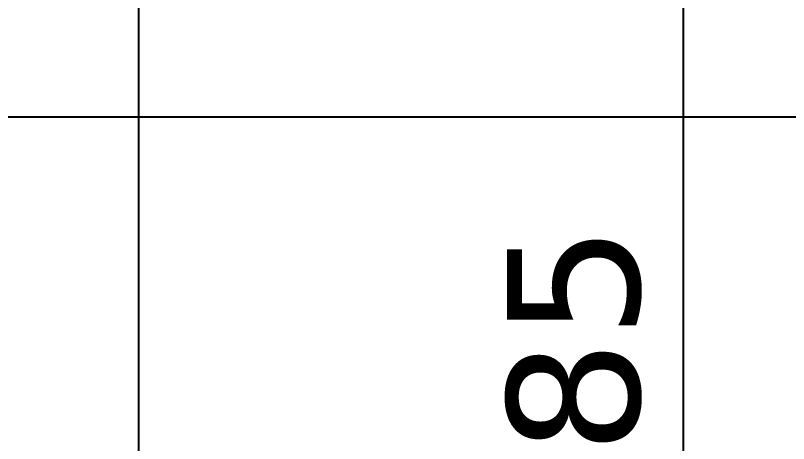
# Model space of a CAD drawing. Header units: metres. Extents: x 126 to 596, y -539 to -70.
# Drawn here: x 351.3924 to 351.8307, y -374.8298 to -374.5873 of the extents above; entities that cross this region are included whole.
import ezdxf

# ---------------------------------------------------------------- set-up
doc = ezdxf.new("R2010")
doc.units = ezdxf.units.M
doc.header["$LTSCALE"] = 10
doc.layers.add('A-Equipamiento', color=251, linetype='Continuous', lineweight=5)
doc.layers.add('Dimension', color=3, linetype='Continuous', lineweight=5)
doc.layers.add('TM-REVEST', color=135, linetype='Continuous')
doc.styles.add('Verdana', font='verdana.ttf')
doc.dimstyles.new('ST-COTA-25', dxfattribs={"dimscale": 0.25, "dimtxt": 0.3, "dimasz": 0.1, "dimexe": 0.18, "dimexo": 0.0625, "dimgap": 0.09, "dimtad": 1, "dimzin": 1, "dimdsep": 46, "dimtxsty": 'Verdana', "dimblk1": 'COTA_N', "dimblk2": 'COTA_N', "dimsah": 1, "dimcen": 0.09, "dimclrd": 8, "dimclre": 8, "dimclrt": 7, "dimadec": 0, "dimazin": 0, "dimtfac": 1, "dimtix": 1, "dimtmove": 0, "dimatfit": 3, "dimldrblk": 'COTA_N', "dimfxl": 0.18, "dimtolj": 1, "dimtzin": 0, "dimarcsym": 0})

# ---------------------------------------------------------------- blocks, each defined once
blk = doc.blocks.new('COTA_N')
for p, q in [((0, 0.5), (0, -0.5)), ((-1, 0), (0, 0))]:
    blk.add_line(p, q)
at = {"color": 3, "const_width": 0.065}
blk.add_lwpolyline([(0.141, 0.141), (0.283, 0.283), (0, 0), (-0.141, -0.141), (-0.283, -0.283)], dxfattribs=at)
blk = doc.blocks.new('*D125')
at = {"layer": 'Defpoints', "color": 0, "transparency": 16777216}
for p in [(10.54994, 0.92), (10.4387, 0.07), (10.52535, 0.07)]:
    blk.add_point(p, dxfattribs=at)
at = {"layer": 'Dimension', "color": 8, "lineweight": -2, "transparency": 16777216}
for p, q in [((10.53431, 0.92), (10.48035, 0.92)), ((10.52535, 0.895), (10.52535, 0.095)), ((10.45432, 0.07), (10.57035, 0.07))]:
    blk.add_line(p, q, dxfattribs=at)
at = {"layer": 'Dimension', "color": 8, "lineweight": -2, "transparency": 16777216, "xscale": 0.025, "yscale": 0.025, "zscale": 0.025}
for p, rotation in [((10.52535, 0.92), 90), ((10.52535, 0.07), 270)]:
    blk.add_blockref('COTA_N', p, dxfattribs=dict(at, rotation=rotation))
at = {"layer": 'Dimension', "color": 2, "transparency": 16777216, "insert": (10.46364, 0.495), "char_height": 0.075, "attachment_point": 5, "rotation": 90, "style": 'Verdana'}
blk.add_mtext('\\A1;0.85', dxfattribs=at)
blk = doc.blocks.new('*D128')
at = {"layer": 'Defpoints', "color": 0, "transparency": 16777216}
for p in [(10.05, 2.67), (10.05, 0.07), (10.21646, 0.07)]:
    blk.add_point(p, dxfattribs=at)
at = {"layer": 'Dimension', "color": 8, "lineweight": -2, "transparency": 16777216}
for p, q in [((10.06562, 2.67), (10.26146, 2.67)), ((10.21646, 2.645), (10.21646, 0.095)), ((10.06562, 0.07), (10.26146, 0.07))]:
    blk.add_line(p, q, dxfattribs=at)
at = {"layer": 'Dimension', "color": 8, "lineweight": -2, "transparency": 16777216, "xscale": 0.025, "yscale": 0.025, "zscale": 0.025}
for p, rotation in [((10.21646, 2.67), 90), ((10.21646, 0.07), 270)]:
    blk.add_blockref('COTA_N', p, dxfattribs=dict(at, rotation=rotation))
at = {"layer": 'Dimension', "color": 2, "transparency": 16777216, "insert": (10.09162, 1.52), "char_height": 0.075, "attachment_point": 5, "rotation": 90, "style": 'Verdana'}
blk.add_mtext('\\A1;2.60\\PCIELORRASO', dxfattribs=at)
blk = doc.blocks.new('A$C62401038')
at = {"layer": 'A-Equipamiento', "color": 2}
blk.add_lwpolyline([(10.1545, 0.87), (9.89334, 0.87), (9.89334, 0.67), (11.79833, 0.67), (11.79833, 0.87), (10.56275, 0.87)], dxfattribs=at)
at = {"layer": 'TM-REVEST', "color": 35}
blk.add_lwpolyline([(10.67834, 0.37), (10.67834, 0.37), (10.07834, 0.37), (10.07834, 0.67), (10.67834, 0.67), (10.67834, 0.37)], dxfattribs=at)
at = {"layer": 'Dimension'}
dim = blk.add_linear_dim(base=(10.21646, 0.07), p1=(10.05, 2.67), p2=(10.05, 0.07), angle=90, text='<>\\PCIELORRASO', dimstyle='ST-COTA-25', override={"dimclrt": 2}, dxfattribs=at)
dim.commit()
dim.dimension.update_dxf_attribs({"geometry": '*D128', "text_midpoint": (10.21646, 1.52), "dimtype": 128})
dim = blk.add_linear_dim(base=(10.52535, 0.07), p1=(10.54994, 0.92), p2=(10.4387, 0.07), angle=90, dimstyle='ST-COTA-25', override={"dimclrt": 2}, dxfattribs=at)
dim.commit()
dim.dimension.update_dxf_attribs({"geometry": '*D125', "text_midpoint": (10.46364, 0.495)})

msp = doc.modelspace()

# ---------------------------------------------------------------- block references
msp.add_blockref('A$C62401038', (341.24563, -375.31478, 0))

doc.saveas('drawing.dxf')
